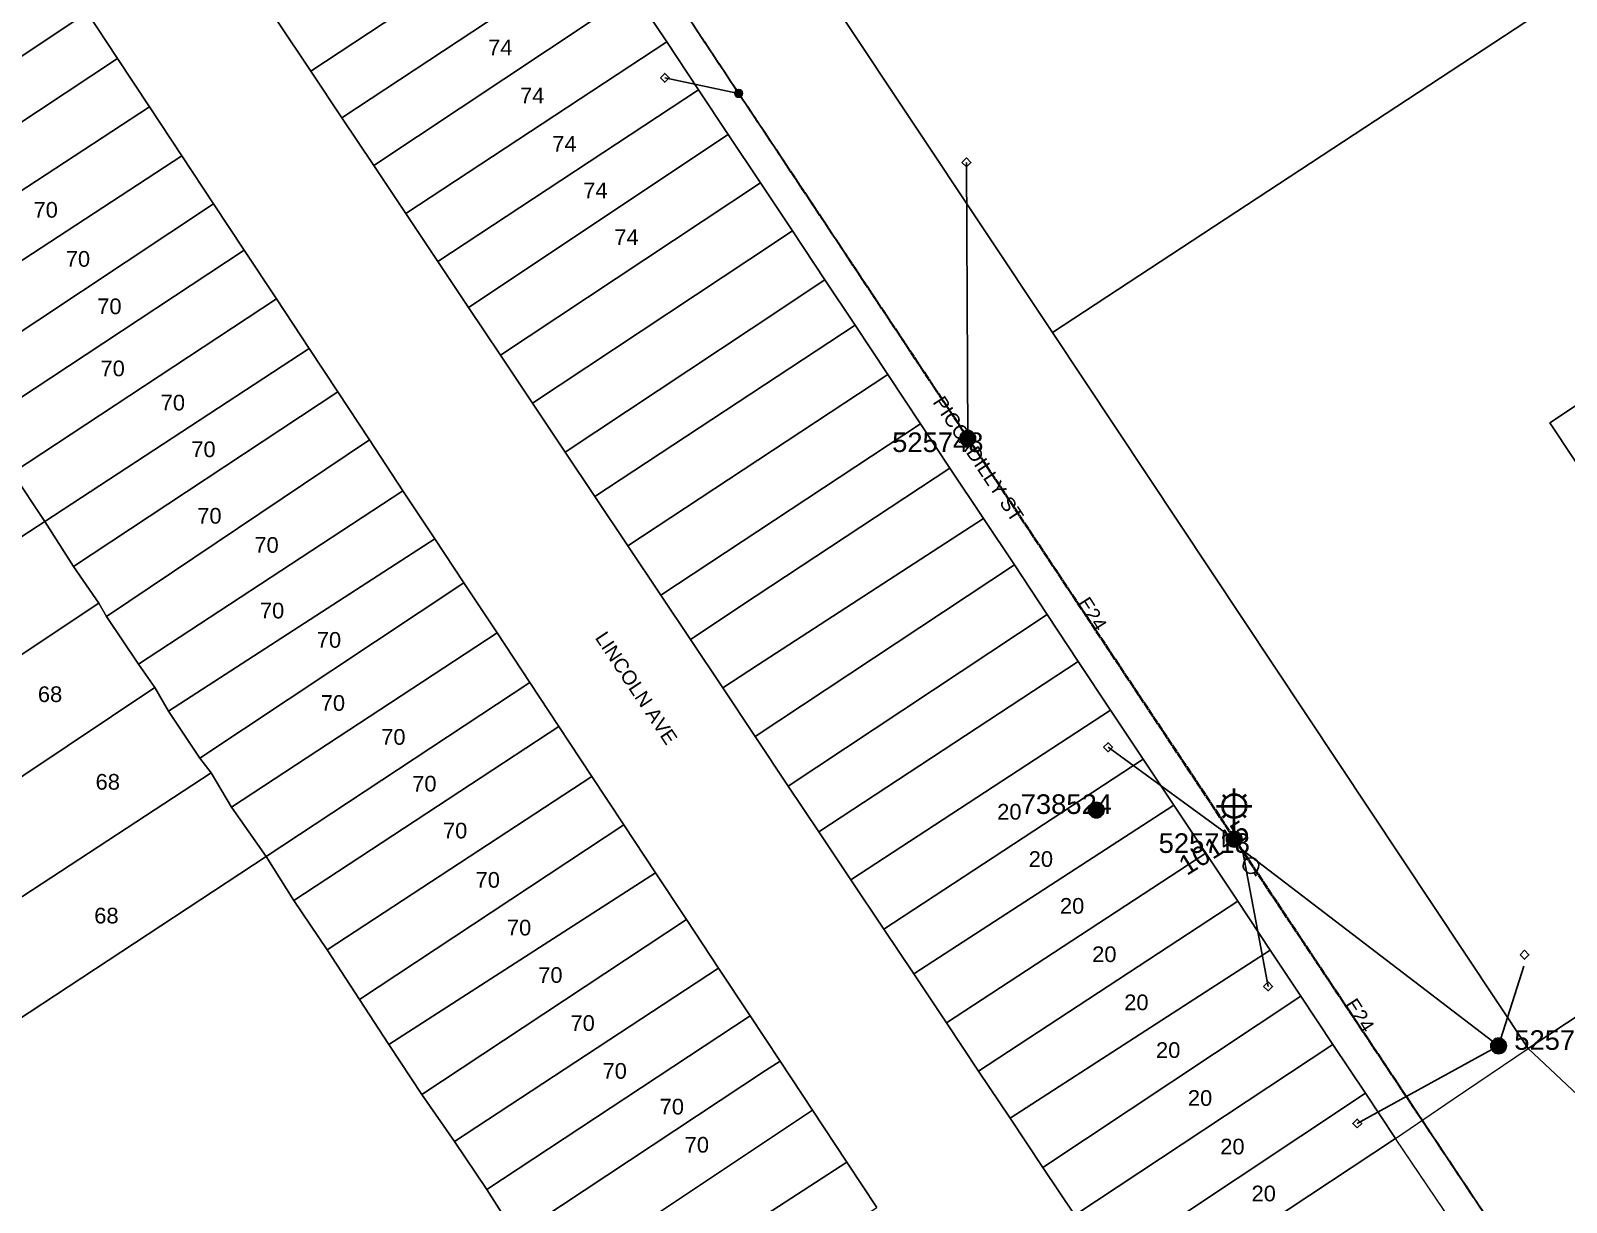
# Model space of a CAD drawing. Header units: metres. Extents: x 302064 to 304096, y 6268242 to 6271990.
# Drawn here: x 302624.7 to 302820.7, y 6270751.9 to 6270901.4 of the extents above; entities that cross this region are included whole.
import ezdxf
from ezdxf.enums import TextEntityAlignment as Align

# ---------------------------------------------------------------- set-up
doc = ezdxf.new("R2010")
doc.units = ezdxf.units.M
doc.linetypes.add('Cable Exist OH', pattern=[1, 1, 0])
doc.layers.get('0').update_dxf_attribs({"color": 6})
for name, color, linetype in [('_User_LV_Exist', 7, 'Continuous'), ('Equip_LV_EXT', 7, 'Continuous'), ('Equip_SP_LV_EXT', 7, 'Continuous'), ('Equip_SP_SL_EXT', 7, 'Continuous'), ('Mains_HV_EXT', 1, 'Continuous'), ('Mains_LV_EXT', 5, 'Continuous'), ('Mains_SL_EXT', 3, 'Continuous'), ('Services_SP_EXT', 7, 'Continuous'), ('SupportsOH_SP_TR_HV_LV_SL_EXT', 7, 'Continuous')]:
    doc.layers.add(name, color=color, linetype=linetype)
doc.layers.add('Cadastre Land Parcels_SP_EXT', color=7, linetype='Continuous', lineweight=5)
doc.layers.add('Cadastre Roads_SP_EXT', color=9, linetype='Continuous', lineweight=5)
doc.styles.add('iecARIAL', font='arial.ttf', dxfattribs={"height": 2})
doc.styles.add('POLE_LABEL', font='arial.ttf')
doc.styles.get("Standard").update_dxf_attribs({"font": 'arial.ttf'})

# ---------------------------------------------------------------- blocks, each defined once
blk = doc.blocks.new('LV_OH_LINKS_OPEN_EXT')
for p, q in [((-0.17, 4.97), (-0.17, 5.46)), ((0.17, 4.97), (0.17, 5.46)), ((-0.17, 3), (-0.17, 2.5)), ((0.17, 3), (0.17, 2.5))]:
    blk.add_line(p, q)
blk.add_lwpolyline([(0, 2.99, 1), (0, 4.98, 1)], format="xyb", close=True)
at = {"flags": 9}
for tag, p in [('ACTUAL_STATUS', (0, 0)), ('CONSTRUCTED_VOLTAGE', (0, -0.2)), ('OPERATING_VOLTAGE', (0, -0.6)), ('ORIENTATION', (0, -0.8)), ('OWNED_BY', (0, -1)), ('STATE', (0, -1.2)), ('SWITCH_TYPE', (0, -1.4)), ('NO_PHASES', (0, -0.4)), ('USAGE', (0, -1.6)), ('LEGEND', (0, -1.8)), ('NOTES', (0, -2))]:
    blk.add_attdef(tag, text='', height=0.2, dxfattribs=at).set_placement(p, align=Align.MIDDLE_LEFT)
at = {"flags": 1}
blk.add_attdef('Z', (0, 0), '', height=0.2, dxfattribs=at)
blk = doc.blocks.new('SL_LANTERN_EXT')
at = {"lineweight": 40}
for p, q in [((0, 1.97), (0, 6.47)), ((-2.25, 4.22), (2.25, 4.22)), ((-1.46, 5.68), (-1.06, 5.28)), ((1.46, 5.68), (1.06, 5.28)), ((-1.46, 2.76), (-1.06, 3.16)), ((0, 0), (0, 2.72)), ((1.46, 2.76), (1.06, 3.16))]:
    blk.add_line(p, q, dxfattribs=at)
blk.add_circle((0, 4.22), 1.5, dxfattribs=at)
at = {"style": 'iecARIAL', "flags": 8}
blk.add_attdef('ASSET_NUM', (1.5, 1.5), '', height=2.5, dxfattribs=at)
for tag, p, height, flags in [('OPERATING_VOLTAGE', (0.98, -1.65), 0.2, 9), ('ORIENTATION', (0.98, -1.85), 0.2, 9), ('OWNED_BY', (0.98, -2.05), 0.2, 9), ('CONSTRUCTED_VOLTAGE', (0.98, -0.65), 0.2, 9), ('CONTROL_TYPE', (0.98, -0.85), 0.2, 9), ('LANTERN_PURPOSE', (0.98, -1.05), 0.2, 9), ('LANTERN_TYPE', (0.98, -1.25), 0.2, 9), ('NO_PHASES', (0.98, -1.45), 0.2, 9), ('LNUMBER', (2.18, -3.25), 2.5, 8), ('STATE', (0.98, -2.25), 0.2, 9), ('USAGE', (0.98, -2.45), 0.2, 9), ('CEXIST', (0.98, -2.65), 0.2, 9), ('CNEW', (0.98, -2.85), 0.2, 9), ('CNUMBER', (0.98, -3.05), 0.2, 9), ('CREMOVE', (0.98, -3.25), 0.2, 9), ('CREPLACE', (0.98, -3.45), 0.2, 9), ('LKINGHEIGHT', (0.98, -3.65), 0.2, 9), ('LBRACKET', (0.98, -3.85), 0.2, 9), ('LBRACKETVOCAB', (0.98, -4.05), 0.2, 9), ('LCATEGORY', (0.98, -4.25), 0.2, 9), ('LCHARGE1', (0.98, -4.45), 0.2, 9), ('LCHARGE1PERCENT', (0.98, -4.65), 0.2, 9), ('LCHARGE2', (0.98, -4.85), 0.2, 9), ('LCHARGE2PERCENT', (0.98, -5.05), 0.2, 9), ('LCHARGE3', (0.98, -5.25), 0.2, 9), ('LCHARGE3PERCENT', (0.98, -5.45), 0.2, 9), ('LEXIST', (0.98, -5.65), 0.2, 9), ('LLAMP', (0.98, -5.85), 0.2, 9), ('LLAMPVOCAB', (0.98, -6.05), 0.2, 9), ('LMAST', (0.98, -6.25), 0.2, 9), ('LMASTVOCAB', (0.98, -6.45), 0.2, 9), ('LNEW', (0.98, -6.65), 0.2, 9), ('LANTNUMBER', (0.98, -6.85), 0.2, 9), ('LOUTREACH', (0.98, -7.25), 0.2, 9), ('LOUTREACHVOCAB', (0.98, -7.45), 0.2, 9), ('LRATECODE', (0.98, -7.65), 0.2, 9), ('LREMOVE', (0.98, -7.85), 0.2, 9), ('STREETNAME', (0.98, -9.25), 0.2, 9), ('SUBURB', (0.98, -9.45), 0.2, 1), ('LREPLACE', (0.98, -8.05), 0.2, 9), ('LTYPE', (0.98, -8.25), 0.2, 9), ('LTYPEVOCAB', (0.98, -8.45), 0.2, 9), ('LEGEND', (0.98, -8.65), 0.2, 9), ('LOCATION', (0.98, -8.85), 0.2, 9), ('NOTES', (0.98, -9.05), 0.2, 9)]:
    blk.add_attdef(tag, p, '', height=height, dxfattribs=dict(flags=flags))
blk = doc.blocks.new('CCP_EXT')
at = {"flags": 9}
for tag, p in [('STATE', (0, -1.8)), ('NOTES', (0, -2))]:
    blk.add_attdef(tag, text='', height=0.2, dxfattribs=at).set_placement(p, align=Align.MIDDLE_LEFT)
blk.add_wipeout([(0, 0.57), (0.57, 0), (0, -0.57), (-0.57, 0)])
blk.add_lwpolyline([(-0.57, 0), (0, 0.57), (0.57, 0), (0, -0.57), (-0.57, 0)])
at = {"flags": 1}
blk.add_attdef('Z', (0, 0), '', height=0.2, dxfattribs=at)
at = {"flags": 9}
for tag, p in [('CCP_TYPE', (0, 0)), ('CONSTRUCTED_VOLTAGE', (0, -0.2)), ('OPERATING_VOLTAGE', (0, -0.6)), ('ORIENTATION', (0, -0.8)), ('OWNED_BY', (0, -1)), ('NO_PHASES', (0, -0.4)), ('USAGE', (0, -1.2)), ('LEGEND', (0, -1.4)), ('LIFE_SUPPORT', (0, -1.6))]:
    blk.add_attdef(tag, text='', height=0.2, dxfattribs=at).set_placement(p, align=Align.MIDDLE_LEFT)
blk = doc.blocks.new('POLE_EXT')
blk.add_hatch(color=256).paths.add_polyline_path([(-1, 0, 1), (1, 0, 1)])
blk.add_lwpolyline([(-1, 0, 1), (1, 0, 1)], format="xyb", close=True)
for tag, height, flags, p in [('pNumber', 2.5, 8, (-17.84, 2.07)), ('OWNED_BY', 0.2, 9, (1.35, -0.4)), ('SPECIAL_USE', 0.2, 9, (1.35, -0.8)), ('STATE', 0.2, 9, (1.35, -1)), ('cLV', 0.2, 9, (1.35, -1.4)), ('hDepth', 0.2, 9, (1.35, -1.6)), ('hDia', 0.2, 9, (1.35, -1.8)), ('cHV', 0.2, 9, (1.35, -2)), ('PARENT', 0.2, 9, (1.35, -0.6)), ('USAGE', 0.2, 9, (1.35, -1.2)), ('cLinedev', 0.2, 9, (1.35, -3.4)), ('pExisting', 0.2, 9, (1.35, -3.8)), ('LBRACKET', 0.2, 9, (1.35, -2.2)), ('LExisting', 0.2, 9, (1.35, -2.4)), ('LANTNUMBER', 0.2, 9, (1.35, -2.6)), ('LOther', 0.2, 9, (1.35, -2.8)), ('LRemove', 0.2, 9, (1.35, -3)), ('LEGEND', 0.2, 9, (1.35, -3.2)), ('LOCATION', 0.2, 9, (1.35, -3.6)), ('PFNUMBER', 0.2, 9, (1.35, -4)), ('pFooting', 0.2, 9, (1.35, -4.4)), ('pNew', 0.2, 9, (1.35, -4.6)), ('pRelocate', 0.2, 9, (1.35, -5)), ('pRemove', 0.2, 9, (1.35, -5.2)), ('pReplace', 0.2, 9, (1.35, -5.4)), ('pStay', 0.2, 9, (1.35, -5.6)), ('pType', 0.2, 9, (1.35, -5.8)), ('NEWPFNUMBER', 0.2, 9, (1.35, -4.2)), ('cspan', 0.2, 9, (1.35, -6)), ('STREETNAME', 0.2, 9, (1.35, -6.2)), ('SUBURB', 0.2, 9, (1.35, -6.4)), ('OPERATED_BY', 0.2, 9, (1.36, -7.01)), ('NOTES', 0.2, 9, (1.35, -6.6)), ('MAINTAINED_BY', 0.2, 9, (1.36, -6.81))]:
    blk.add_attdef(tag, text='', height=height, dxfattribs=dict(flags=flags)).set_placement(p, align=Align.MIDDLE_LEFT)
at = {"style": 'POLE_LABEL'}
for tag, height, flags, p in [('ASSET_NUM', 2.5, 8, (2, 2)), ('STRUCTURE_PLANT_NUMBER', 0.2, 9, (1.35, 0.03)), ('STREET_CODE', 0.2, 9, (1.35, -0.2))]:
    blk.add_attdef(tag, text='', height=height, dxfattribs=dict(at, flags=flags)).set_placement(p, align=Align.MIDDLE_LEFT)
at = {"flags": 1}
blk.add_attdef('Z', (1.35, -7.33), '', height=0.2, dxfattribs=at)
blk = doc.blocks.new('CONNECTOR_NODE_EXT')
h = blk.add_hatch(color=256)
edge = h.paths.add_edge_path()
edge.add_arc((0, 0), 0.5, 0, 360)
blk.add_circle((0, 0), 0.5)
at = {"flags": 1}
blk.add_attdef('Z', (0, 0), '', height=0.2, dxfattribs=at)
at = {"flags": 9}
for tag, p in [('CONNECTOR_TYPE', (0, 0)), ('CONSTRUCTED_VOLTAGE', (0, -0.2)), ('OPERATING_VOLTAGE', (0, -0.6)), ('ORIENTATION', (0, -0.8)), ('SUBTYPE', (0, -1)), ('NO_PHASES', (0, -0.4)), ('USAGE', (0, -1.2)), ('NOTES', (0, -1.4))]:
    blk.add_attdef(tag, text='', height=0.2, dxfattribs=at).set_placement(p, align=Align.MIDDLE_LEFT)

msp = doc.modelspace()

# ---------------------------------------------------------------- linework, layer by layer
at = {"layer": 'Cadastre Land Parcels_SP_EXT', "linetype": 'Continuous'}
for points in [[(302822.447, 6270907.163), (302795.601, 6270947.728), (302779.055, 6270936.828), (302762.465, 6270925.86), (302745.415, 6270914.617), (302728.238, 6270903.259), (302755.071, 6270862.932), (302822.447, 6270907.163)], [(302693.725, 6270918.262), (302689.509, 6270924.596), (302656.19, 6270902.588), (302660.408, 6270896.277), (302693.725, 6270918.262)], [(302697.686, 6270912.314), (302693.725, 6270918.262), (302660.408, 6270896.277), (302664.386, 6270890.322), (302697.686, 6270912.314)], [(302701.653, 6270906.337), (302697.686, 6270912.314), (302664.386, 6270890.322), (302668.434, 6270884.264), (302701.653, 6270906.337)], [(302631.849, 6270903.783), (302627.799, 6270909.904), (302594.306, 6270887.548), (302598.356, 6270881.42), (302631.849, 6270903.783)], [(302705.849, 6270900.019), (302701.653, 6270906.337), (302668.434, 6270884.264), (302672.539, 6270878.118), (302705.849, 6270900.019)], [(302815.796, 6270771.57), (302854.562, 6270797.153), (302818.597, 6270851.403), (302833.103, 6270861.012), (302846.934, 6270870.144), (302822.447, 6270907.163), (302755.071, 6270862.932), (302815.796, 6270771.57)], [(302635.719, 6270897.912), (302631.849, 6270903.783), (302598.356, 6270881.42), (302602.136, 6270875.698), (302635.719, 6270897.912)], [(302709.909, 6270893.922), (302705.849, 6270900.019), (302672.539, 6270878.118), (302676.615, 6270872.018), (302709.909, 6270893.922)], [(302639.798, 6270891.726), (302635.719, 6270897.912), (302602.136, 6270875.698), (302606.096, 6270869.703), (302639.798, 6270891.726)], [(302713.682, 6270888.219), (302709.909, 6270893.922), (302676.615, 6270872.018), (302680.539, 6270866.145), (302713.682, 6270888.219)], [(302643.925, 6270885.479), (302639.798, 6270891.726), (302606.096, 6270869.703), (302610.216, 6270863.455), (302643.925, 6270885.479)], [(302717.801, 6270882.049), (302713.682, 6270888.219), (302680.539, 6270866.145), (302684.615, 6270860.042), (302717.801, 6270882.049)], [(302647.992, 6270879.338), (302643.925, 6270885.479), (302610.216, 6270863.455), (302614.375, 6270857.056), (302647.992, 6270879.338)], [(302721.89, 6270875.907), (302717.801, 6270882.049), (302684.615, 6270860.042), (302688.695, 6270853.937), (302716.433, 6270872.295), (302721.89, 6270875.907)], [(302651.907, 6270873.435), (302647.992, 6270879.338), (302614.375, 6270857.056), (302618.298, 6270851.276), (302651.907, 6270873.435)], [(302726.021, 6270869.651), (302721.89, 6270875.907), (302716.433, 6270872.295), (302688.695, 6270853.937), (302692.896, 6270847.65), (302716.605, 6270863.398), (302726.021, 6270869.651)], [(302656.012, 6270867.217), (302651.907, 6270873.435), (302618.298, 6270851.276), (302619.244, 6270849.801), (302622.316, 6270845.025), (302656.012, 6270867.217)], [(302729.881, 6270863.872), (302726.021, 6270869.651), (302716.605, 6270863.398), (302692.896, 6270847.65), (302696.668, 6270842.003), (302729.881, 6270863.872)], [(302660.186, 6270860.878), (302656.012, 6270867.217), (302622.316, 6270845.025), (302626.455, 6270838.836), (302660.186, 6270860.878)], [(302734.066, 6270857.587), (302729.881, 6270863.872), (302696.668, 6270842.003), (302700.872, 6270835.712), (302734.066, 6270857.587)], [(302663.842, 6270855.353), (302660.186, 6270860.878), (302626.455, 6270838.836), (302630.124, 6270833.058), (302663.842, 6270855.353)], [(302868.822, 6270806.581), (302833.103, 6270861.012), (302818.597, 6270851.403), (302854.562, 6270797.153), (302868.822, 6270806.581)], [(302705.074, 6270829.423), (302738.225, 6270851.289), (302734.066, 6270857.587), (302700.872, 6270835.712), (302705.074, 6270829.423)], [(302667.904, 6270849.247), (302663.842, 6270855.353), (302630.124, 6270833.058), (302633.356, 6270828.378), (302634.326, 6270826.683), (302667.904, 6270849.247)], [(302741.991, 6270845.632), (302738.225, 6270851.289), (302705.074, 6270829.423), (302708.857, 6270823.762), (302717.266, 6270829.311), (302741.991, 6270845.632)], [(302626.455, 6270838.836), (302622.316, 6270845.025), (302619.244, 6270849.801), (302608.057, 6270842.291), (302596.624, 6270834.616), (302585.761, 6270827.317), (302592.723, 6270816.805), (302626.455, 6270838.836)], [(302672.16, 6270842.745), (302667.904, 6270849.247), (302634.326, 6270826.683), (302638.425, 6270820.628), (302672.16, 6270842.745)], [(302746.284, 6270839.187), (302741.991, 6270845.632), (302717.266, 6270829.311), (302708.857, 6270823.762), (302712.988, 6270817.578), (302717.437, 6270820.466), (302746.284, 6270839.187)], [(302676.248, 6270836.605), (302672.16, 6270842.745), (302638.425, 6270820.628), (302640.482, 6270817.631), (302642.234, 6270814.629), (302676.248, 6270836.605)], [(302750.218, 6270833.273), (302746.284, 6270839.187), (302717.437, 6270820.466), (302712.988, 6270817.578), (302717.117, 6270811.397), (302750.218, 6270833.273)], [(302633.356, 6270828.378), (302630.124, 6270833.058), (302626.455, 6270838.836), (302592.723, 6270816.805), (302599.824, 6270806.082), (302633.356, 6270828.378)], [(302679.96, 6270830.985), (302676.248, 6270836.605), (302642.234, 6270814.629), (302646.249, 6270808.611), (302679.96, 6270830.985)], [(302754.4, 6270826.941), (302750.218, 6270833.273), (302717.117, 6270811.397), (302721.362, 6270805.043), (302754.4, 6270826.941)], [(302684.185, 6270824.617), (302679.96, 6270830.985), (302646.249, 6270808.611), (302647.677, 6270806.72), (302650.302, 6270802.35), (302684.185, 6270824.617)], [(302640.482, 6270817.631), (302638.425, 6270820.628), (302634.326, 6270826.683), (302633.356, 6270828.378), (302599.824, 6270806.082), (302606.995, 6270795.253), (302640.482, 6270817.631)], [(302758.383, 6270820.944), (302754.4, 6270826.941), (302721.362, 6270805.043), (302725.245, 6270799.232), (302758.383, 6270820.944)], [(302688.359, 6270818.262), (302684.185, 6270824.617), (302650.302, 6270802.35), (302654.712, 6270796.07), (302688.359, 6270818.262)], [(302762.503, 6270814.758), (302758.383, 6270820.944), (302725.245, 6270799.232), (302729.364, 6270793.066), (302762.503, 6270814.758)], [(302642.234, 6270814.629), (302640.482, 6270817.631), (302606.995, 6270795.253), (302613.97, 6270784.719), (302647.677, 6270806.72), (302646.249, 6270808.611), (302642.234, 6270814.629)], [(302692.069, 6270812.651), (302688.359, 6270818.262), (302654.712, 6270796.07), (302658.26, 6270790.444), (302692.069, 6270812.651)], [(302766.684, 6270808.475), (302762.503, 6270814.758), (302729.364, 6270793.066), (302733.565, 6270786.779), (302766.684, 6270808.475)], [(302696.297, 6270806.256), (302692.069, 6270812.651), (302658.26, 6270790.444), (302662.489, 6270784.144), (302696.297, 6270806.256)], [(302770.587, 6270802.632), (302766.684, 6270808.475), (302733.565, 6270786.779), (302737.376, 6270781.074), (302770.587, 6270802.632)], [(302650.302, 6270802.35), (302647.677, 6270806.72), (302613.97, 6270784.719), (302620.621, 6270774.641), (302620.942, 6270774.193), (302621.106, 6270773.955), (302654.712, 6270796.07), (302650.302, 6270802.35)], [(302700.356, 6270800.106), (302696.297, 6270806.256), (302662.489, 6270784.144), (302666.627, 6270777.817), (302700.356, 6270800.106)], [(302774.657, 6270796.501), (302770.587, 6270802.632), (302737.376, 6270781.074), (302741.537, 6270774.847), (302774.657, 6270796.501)], [(302704.411, 6270793.962), (302700.356, 6270800.106), (302666.627, 6270777.817), (302670.363, 6270772.067), (302704.411, 6270793.962)], [(302658.26, 6270790.444), (302654.712, 6270796.07), (302621.106, 6270773.955), (302604.142, 6270762.782), (302596.752, 6270757.904), (302587.585, 6270751.842), (302647.997, 6270660.429), (302715.031, 6270704.752), (302711.28, 6270710.504), (302707.029, 6270716.821), (302703.085, 6270722.827), (302698.941, 6270729.093), (302694.919, 6270735.082), (302690.858, 6270741.31), (302686.613, 6270747.688), (302682.862, 6270753.578), (302678.769, 6270759.699), (302674.595, 6270765.71), (302670.363, 6270772.067), (302666.627, 6270777.817), (302662.489, 6270784.144), (302658.26, 6270790.444)], [(302778.757, 6270790.342), (302774.657, 6270796.501), (302741.537, 6270774.847), (302745.656, 6270768.679), (302778.757, 6270790.342)], [(302708.378, 6270788.005), (302704.411, 6270793.962), (302670.363, 6270772.067), (302674.595, 6270765.71), (302708.378, 6270788.005)], [(302782.887, 6270784.125), (302778.757, 6270790.342), (302745.656, 6270768.679), (302749.677, 6270762.663), (302782.887, 6270784.125)], [(302712.471, 6270781.798), (302708.378, 6270788.005), (302674.595, 6270765.71), (302678.769, 6270759.699), (302712.471, 6270781.798)], [(302786.788, 6270778.246), (302782.887, 6270784.125), (302749.677, 6270762.663), (302753.866, 6270756.393), (302786.788, 6270778.246)], [(302716.48, 6270775.736), (302712.471, 6270781.798), (302678.769, 6270759.699), (302682.862, 6270753.578), (302716.48, 6270775.736)], [(302790.884, 6270772.059), (302786.788, 6270778.246), (302753.866, 6270756.393), (302757.946, 6270750.287), (302790.884, 6270772.059)], [(302720.304, 6270769.964), (302716.48, 6270775.736), (302682.862, 6270753.578), (302686.613, 6270747.688), (302718.439, 6270768.733), (302720.304, 6270769.964)], [(302795.04, 6270765.849), (302790.884, 6270772.059), (302757.946, 6270750.287), (302762.147, 6270743.998), (302795.04, 6270765.849)], [(302724.456, 6270763.68), (302720.304, 6270769.964), (302718.439, 6270768.733), (302686.613, 6270747.688), (302690.858, 6270741.31), (302724.456, 6270763.68)], [(302798.857, 6270760.067), (302795.04, 6270765.849), (302762.147, 6270743.998), (302765.944, 6270738.315), (302798.857, 6270760.067)], [(302728.83, 6270757.057), (302724.456, 6270763.68), (302690.858, 6270741.31), (302694.919, 6270735.082), (302728.83, 6270757.057)], [(302698.941, 6270729.093), (302732.653, 6270751.267), (302728.83, 6270757.057), (302694.919, 6270735.082), (302698.941, 6270729.093)]]:
    msp.add_lwpolyline(points, close=True, dxfattribs=at)
at = {"layer": 'Cadastre Roads_SP_EXT', "linetype": 'Continuous'}
msp.add_lwpolyline([(302810.424, 6270743.001), (302804.983, 6270751.028), (302798.857, 6270760.067), (302765.944, 6270738.315), (302771.275, 6270730.294), (302777.262, 6270721.288), (302810.424, 6270743.001)], close=True, dxfattribs=at)

# ---------------------------------------------------------------- block references
at = {"layer": 'Equip_LV_EXT'}
msp.add_blockref('CONNECTOR_NODE_EXT', (302715.026, 6270893.448), dxfattribs=at)
at = {"layer": 'Equip_SP_LV_EXT', "rotation": 212.441631735871}
msp.add_blockref('LV_OH_LINKS_OPEN_EXT', (302778.291, 6270798.269), dxfattribs=at)
at = {"layer": 'Equip_SP_SL_EXT'}
ref = msp.add_blockref('SL_LANTERN_EXT', (302778.291, 6270798.269), dxfattribs=at)
ref.add_attrib('ASSET_NUM', '10145', dxfattribs={"layer": '0', "height": 2.5, "rotation": 32.080407, "style": 'iecARIAL'}).set_placement((302779.791, 6270799.769), align=Align.MIDDLE_RIGHT)
at = {"layer": 'SupportsOH_SP_TR_HV_LV_SL_EXT'}
ref = msp.add_blockref('POLE_EXT', (302744.272, 6270849.431), dxfattribs=at)
ref.add_attrib('ASSET_NUM', '525748', dxfattribs={"layer": '0', "height": 2.5, "style": 'POLE_LABEL'}).set_placement((302746.272, 6270850.181), align=Align.TOP_RIGHT)
ref = msp.add_blockref('POLE_EXT', (302760.679, 6270801.993), dxfattribs=at)
ref.add_attrib('ASSET_NUM', '738524', dxfattribs={"layer": '0', "height": 2.5, "style": 'POLE_LABEL'}).set_placement((302762.679, 6270802.743), align=Align.MIDDLE_RIGHT)
ref = msp.add_blockref('POLE_EXT', (302778.291, 6270798.269), dxfattribs=at)
ref.add_attrib('ASSET_NUM', '525718', dxfattribs={"layer": '0', "height": 2.5, "style": 'POLE_LABEL'}).set_placement((302780.291, 6270799.019), align=Align.TOP_RIGHT)
ref = msp.add_blockref('POLE_EXT', (302812.0384, 6270771.8952), dxfattribs=at)
ref.add_attrib('ASSET_NUM', '525716', dxfattribs={"layer": '0', "height": 2.5, "rotation": 359.946446, "style": 'POLE_LABEL'}).set_placement((302814.0384, 6270772.6452), align=Align.MIDDLE_LEFT)

# ---------------------------------------------------------------- texts
at = {"layer": 'Cadastre Land Parcels_SP_EXT'}
for s, p in [('74', (302683.0398, 6270898.3093)), ('74', (302687.1187, 6270892.1845)), ('74', (302691.228, 6270886.0193)), ('74', (302695.1863, 6270880.076)), ('70', (302625.0087, 6270877.5907)), ('74', (302699.1593, 6270874.1137)), ('70', (302629.127, 6270871.332)), ('70', (302633.143, 6270865.2762)), ('70', (302633.5554, 6270857.3508)), ('70', (302641.2422, 6270852.989)), ('70', (302645.1518, 6270847.0313)), ('70', (302645.9104, 6270838.5438)), ('70', (302653.2037, 6270834.8258)), ('70', (302653.9098, 6270826.4476)), ('70', (302661.1727, 6270822.7075)), ('68', (302625.568, 6270815.7759)), ('70', (302661.6746, 6270814.6566)), ('70', (302669.3895, 6270810.3247)), ('68', (302632.9345, 6270804.5938)), ('70', (302673.35, 6270804.3568)), ('20', (302748.029, 6270800.7695)), ('70', (302677.2787, 6270798.3738)), ('20', (302752.053, 6270794.74)), ('70', (302681.4422, 6270792.0807)), ('20', (302756.0392, 6270788.7635)), ('68', (302632.7615, 6270787.5211)), ('70', (302685.4392, 6270785.988)), ('20', (302760.1517, 6270782.5923)), ('70', (302689.4368, 6270779.936)), ('20', (302764.2442, 6270776.4523)), ('70', (302693.5532, 6270773.803)), ('20', (302768.3045, 6270770.3568)), ('70', (302697.6455, 6270767.7028)), ('70', (302704.9396, 6270763.1398)), ('20', (302772.371, 6270764.2462)), ('70', (302708.134, 6270758.275)), ('20', (302776.5042, 6270758.0482)), ('20', (302780.497, 6270752.0572))]:
    msp.add_text(s, height=2, dxfattribs=at).set_placement(p)
at = {"layer": 'Cadastre Roads_SP_EXT'}
for s, rotation, p in [('PICCADILLY ST', 303.61293, (302739.7281, 6270854.039)), ('LINCOLN AVE', 303.600521, (302696.6227, 6270823.986))]:
    msp.add_text(s, height=1.8, rotation=rotation, dxfattribs=at).set_placement(p)
at = {"layer": 'Mains_LV_EXT'}
for rotation, p in [(302.478057, (302758.239, 6270828.436)), (302.608809, (302792.361, 6270777.205))]:
    msp.add_text('E24', height=1.8, rotation=rotation, dxfattribs=at).set_placement(p)

# ---------------------------------------------------------------- next in the draw order: block references
at = {"layer": 'Services_SP_EXT'}
for p in [(302705.5979, 6270895.4377), (302744.103, 6270884.6438), (302762.1777, 6270810.0003), (302815.3404, 6270783.5264), (302782.6158, 6270779.4903)]:
    msp.add_blockref('CCP_EXT', p, dxfattribs=at)
at = {"layer": 'Services_SP_EXT', "rotation": 90.0000000000002}
msp.add_blockref('CCP_EXT', (302793.9969, 6270761.9907), dxfattribs=at)

# ---------------------------------------------------------------- next in the draw order: block references
at = {"layer": 'Services_SP_EXT'}
for p in [(302705.5979, 6270895.4377), (302744.103, 6270884.6438), (302762.1777, 6270810.0003), (302815.3404, 6270783.5264), (302782.6158, 6270779.4903)]:
    msp.add_blockref('CCP_EXT', p, dxfattribs=at)
at = {"layer": 'Services_SP_EXT', "rotation": 90.0000000000002}
msp.add_blockref('CCP_EXT', (302793.9969, 6270761.9907), dxfattribs=at)

# ---------------------------------------------------------------- next in the draw order: linework, layer by layer
at = {"layer": '_User_LV_Exist', "linetype": 'Cable Exist OH'}
for points in [[(302715.026, 6270893.448), (302702.727, 6270911.96), (302680.738, 6270945.002), (302665.771, 6270954.823)], [(302744.272, 6270849.431), (302715.026, 6270893.448)], [(302778.291, 6270798.269), (302744.272, 6270849.431)], [(302817.364, 6270739.772), (302778.291, 6270798.269)]]:
    msp.add_lwpolyline(points, dxfattribs=at)
at = {"layer": 'Cadastre Roads_SP_EXT', "linetype": 'Continuous'}
for points in [[(302701.653, 6270906.337), (302705.849, 6270900.019), (302709.909, 6270893.922), (302713.682, 6270888.219), (302717.801, 6270882.049), (302721.89, 6270875.907), (302726.021, 6270869.651), (302729.881, 6270863.872), (302734.066, 6270857.587), (302738.225, 6270851.289), (302741.991, 6270845.632), (302746.284, 6270839.187), (302750.218, 6270833.273), (302754.4, 6270826.941), (302758.383, 6270820.944), (302762.503, 6270814.758), (302766.684, 6270808.475), (302770.587, 6270802.632), (302774.657, 6270796.501), (302778.757, 6270790.342), (302782.887, 6270784.125), (302786.788, 6270778.246), (302790.884, 6270772.059), (302795.04, 6270765.849), (302798.857, 6270760.067), (302806.254, 6270765.09), (302815.796, 6270771.57), (302755.071, 6270862.932), (302728.238, 6270903.259)], [(302631.849, 6270903.783), (302635.719, 6270897.912), (302639.798, 6270891.726), (302643.925, 6270885.479), (302647.992, 6270879.338), (302651.907, 6270873.435), (302656.012, 6270867.217), (302660.186, 6270860.878), (302663.842, 6270855.353), (302667.904, 6270849.247), (302672.16, 6270842.745), (302676.248, 6270836.605), (302679.96, 6270830.985), (302684.185, 6270824.617), (302688.359, 6270818.262), (302692.069, 6270812.651), (302696.297, 6270806.256), (302700.356, 6270800.106), (302704.411, 6270793.962), (302708.378, 6270788.005), (302712.471, 6270781.798), (302716.48, 6270775.736), (302720.304, 6270769.964), (302724.456, 6270763.68), (302728.83, 6270757.057), (302732.653, 6270751.267)], [(302757.946, 6270750.287), (302753.866, 6270756.393), (302749.677, 6270762.663), (302745.656, 6270768.679), (302741.537, 6270774.847), (302737.376, 6270781.074), (302733.565, 6270786.779), (302729.364, 6270793.066), (302725.245, 6270799.232), (302721.362, 6270805.043), (302717.117, 6270811.397), (302712.988, 6270817.578), (302708.857, 6270823.762), (302705.074, 6270829.423), (302700.872, 6270835.712), (302696.668, 6270842.003), (302692.896, 6270847.65), (302688.695, 6270853.937), (302684.615, 6270860.042), (302680.539, 6270866.145), (302676.615, 6270872.018), (302672.539, 6270878.118), (302668.434, 6270884.264), (302664.386, 6270890.322), (302660.408, 6270896.277), (302656.19, 6270902.588)]]:
    msp.add_lwpolyline(points, dxfattribs=at)
msp.add_lwpolyline([(302851.0818, 6270770.2144), (302861.511, 6270777.1255), (302881.3384, 6270790.265), (302870.7677, 6270807.8656), (302868.822, 6270806.5813), (302854.5618, 6270797.1527), (302815.7956, 6270771.5701), (302831.2503, 6270757.0727), (302851.0818, 6270770.2144)], close=True, dxfattribs=at)
at = {"layer": 'Mains_HV_EXT', "linetype": 'Cable Exist OH'}
msp.add_lwpolyline([(302665.771, 6270954.823), (302680.7369, 6270945.0621), (302702.727, 6270911.9601), (302817.364, 6270739.7719), (302859.1149, 6270676.7302)], dxfattribs=at)
at = {"layer": 'Mains_LV_EXT', "linetype": 'Cable Exist OH'}
for points in [[(302715.026, 6270893.448), (302702.727, 6270911.96), (302680.738, 6270945.002), (302665.771, 6270954.823)], [(302744.272, 6270849.431), (302715.026, 6270893.448)], [(302778.291, 6270798.269), (302744.272, 6270849.431)], [(302817.364, 6270739.772), (302778.291, 6270798.269)]]:
    msp.add_lwpolyline(points, dxfattribs=at)
at = {"layer": 'Mains_SL_EXT', "linetype": 'Cable Exist OH'}
msp.add_lwpolyline([(302817.364, 6270739.772), (302778.291, 6270798.269)], dxfattribs=at)
at = {"layer": 'Services_SP_EXT'}
for points in [[(302715.026, 6270893.448), (302705.5979, 6270895.4377)], [(302744.1029, 6270884.6438), (302744.272, 6270849.431)], [(302762.1777, 6270810.0003), (302778.291, 6270798.269)], [(302779.0682, 6270797.1054), (302812.0384, 6270771.8952)], [(302779.3463, 6270796.8927), (302782.6158, 6270779.4903)], [(302812.0384, 6270771.8952), (302815.2422, 6270782.0638)], [(302793.9969, 6270761.9906), (302812.0384, 6270771.8952)]]:
    msp.add_lwpolyline(points, dxfattribs=at)

doc.saveas('drawing.dxf')
